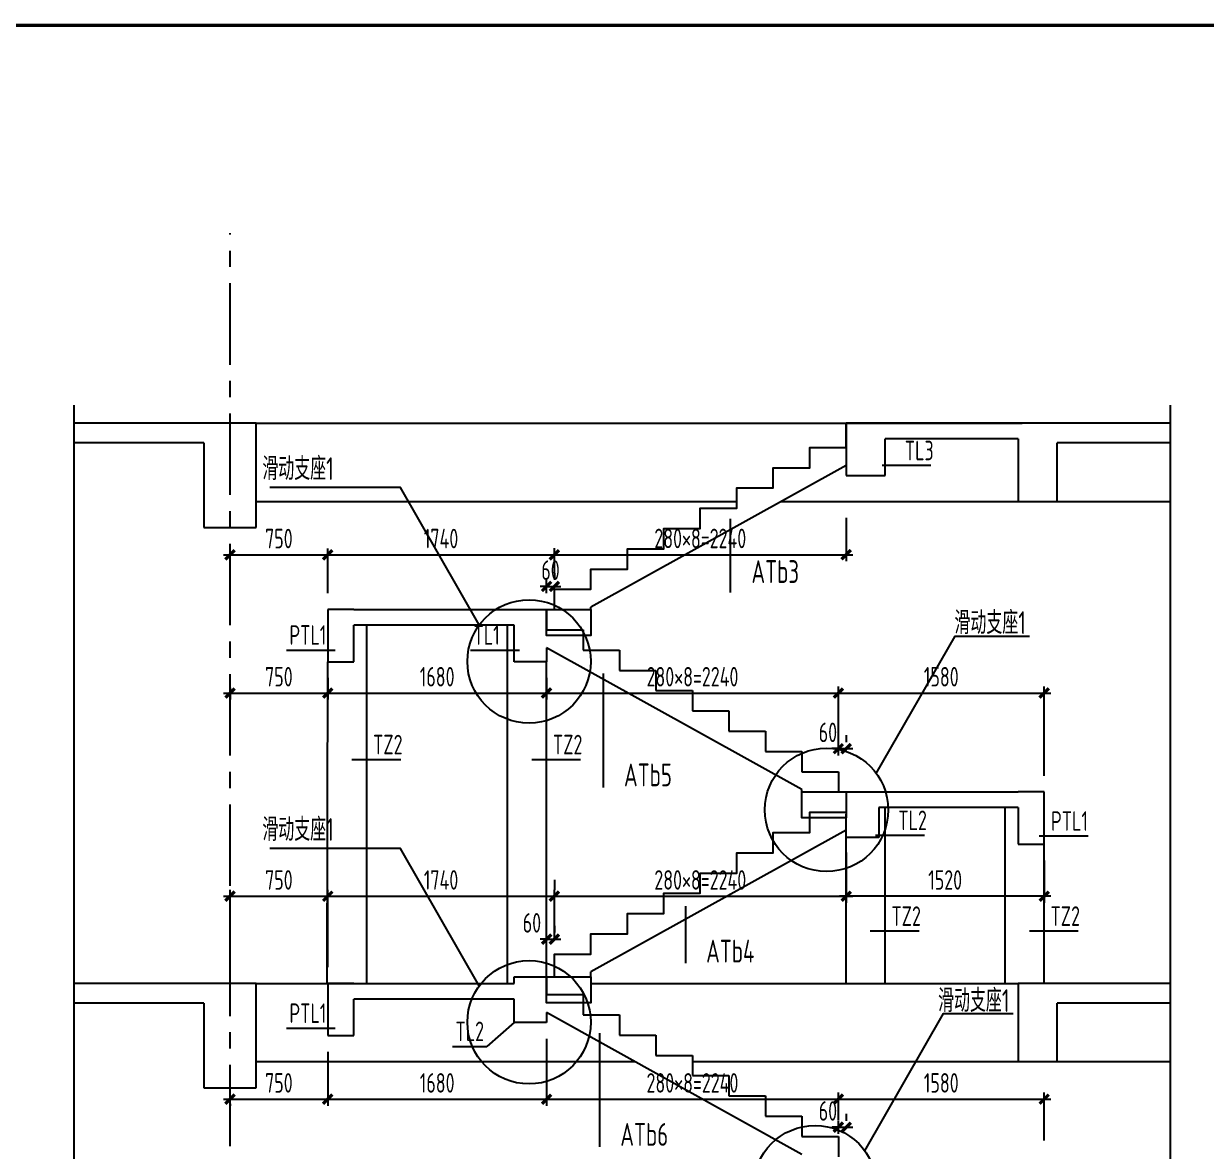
# Model space of a CAD drawing. Extents: x -187783 to -105087, y -63171 to 78346.
# Drawn here: x -125177 to -116097, y -22653 to -13996 of the extents above; entities that cross this region are included whole.
import ezdxf

# ---------------------------------------------------------------- set-up
doc = ezdxf.new("R2010")
doc.units = 0
doc.header["$LTSCALE"] = 500
doc.linetypes.add('CENTER', pattern=[2, 1.25, -0.25, 0.25, -0.25])
doc.linetypes.add('DASH', pattern=[0.35, 0.25, -0.1])
doc.layers.get('0').update_dxf_attribs({"linetype": 'CONTINUOUS'})
doc.layers.get('Defpoints').update_dxf_attribs({"color": 167, "linetype": 'CONTINUOUS'})
for name, color, linetype in [('A_STR-砼墙', 51, 'CONTINUOUS'), ('AXIS', 253, 'CENTER'), ('s-beam', 4, 'DASH'), ('s-colu', 40, 'CONTINUOUS'), ('s-dim', 3, 'CONTINUOUS'), ('S-DIM-Z', 3, 'CONTINUOUS'), ('S-SLAB-HOLE', 5, 'CONTINUOUS'), ('s-thin', 3, 'CONTINUOUS'), ('S_TEXT', 7, 'CONTINUOUS'), ('S_THIN', 7, 'CONTINUOUS'), ('三跑梯段-8-12$0$A_STR-砼墙', 51, 'CONTINUOUS')]:
    doc.layers.add(name, color=color, linetype=linetype)
doc.styles.add('TSSD_Dimension', font='tssdeng.shx', dxfattribs={"width": 0.7, "bigfont": 'TSSDCHN.SHX'})
doc.styles.add('TSSD_Rein', font='Tssdeng.shx', dxfattribs={"width": 0.7, "bigfont": 'hztxt.shx'})
doc.dimstyles.new('TSSD_50_50', dxfattribs={"dimtxt": 150, "dimasz": 50, "dimexe": 50, "dimexo": 125, "dimgap": 50, "dimtad": 1, "dimdec": 0, "dimzin": 0, "dimdsep": 46, "dimtxsty": 'TSSD_Dimension', "dimblk": 'ARCHTICK', "dimblk1": 'ARCHTICK', "dimblk2": 'ARCHTICK', "dimcen": 0, "dimdle": 50, "dimclrt": 7, "dimadec": 0, "dimazin": 0, "dimtfac": 1, "dimtdec": 0, "dimtix": 1, "dimtmove": 2, "dimatfit": 3, "dimfxl": 1, "dimtolj": 1, "dimtzin": 0, "dimarcsym": 0})

# ---------------------------------------------------------------- blocks, each defined once
blk = doc.blocks.new('_ArchTick')
at = {"color": 0, "const_width": 0.5}
blk.add_lwpolyline([(-0.71, -0.71), (0.71, 0.71)], dxfattribs=at)
blk = doc.blocks.new('*D158')
at = {"layer": 'Defpoints', "color": 0, "transparency": 16777216}
for p in [(-121162.6, -21664.1), (-118922.6, -22252.4), (-118922.6, -22538.5)]:
    blk.add_point(p, dxfattribs=at)
at = {"layer": 's-dim', "color": 0, "lineweight": -2, "transparency": 16777216}
for p, q in [((-121162.6, -21789.1), (-121162.6, -22302.4)), ((-118922.6, -22413.5), (-118922.6, -22202.4)), ((-121212.6, -22252.4), (-118872.6, -22252.4))]:
    blk.add_line(p, q, dxfattribs=at)
at = {"layer": 's-dim', "color": 0, "lineweight": -2, "transparency": 16777216, "xscale": 50, "yscale": 50, "zscale": 50, "rotation": 180}
blk.add_blockref('_ArchTick', (-121162.6, -22252.4), dxfattribs=at)
at = {"layer": 's-dim', "color": 0, "lineweight": -2, "transparency": 16777216, "xscale": 50, "yscale": 50, "zscale": 50}
blk.add_blockref('_ArchTick', (-118922.6, -22252.4), dxfattribs=at)
at = {"layer": 's-dim', "color": 7, "transparency": 16777216, "insert": (-120042.6, -22127.4), "char_height": 150, "attachment_point": 5, "style": 'TSSD_Dimension'}
blk.add_mtext('\\A1;280×8=2240', dxfattribs=at)
blk = doc.blocks.new('*D159')
at = {"layer": 'Defpoints', "color": 0, "transparency": 16777216}
for p in [(-118862.6, -20233.5), (-118862.6, -20694.5), (-121102.6, -21138.5)]:
    blk.add_point(p, dxfattribs=at)
at = {"layer": 's-dim', "color": 0, "lineweight": -2, "transparency": 16777216}
for p, q in [((-118862.6, -20358.5), (-118862.6, -20744.5)), ((-121152.6, -20694.5), (-118812.6, -20694.5)), ((-121102.6, -21013.5), (-121102.6, -20644.5))]:
    blk.add_line(p, q, dxfattribs=at)
at = {"layer": 's-dim', "color": 0, "lineweight": -2, "transparency": 16777216, "xscale": 50, "yscale": 50, "zscale": 50, "rotation": 180}
blk.add_blockref('_ArchTick', (-121102.6, -20694.5), dxfattribs=at)
at = {"layer": 's-dim', "color": 0, "lineweight": -2, "transparency": 16777216, "xscale": 50, "yscale": 50, "zscale": 50}
blk.add_blockref('_ArchTick', (-118862.6, -20694.5), dxfattribs=at)
at = {"layer": 's-dim', "color": 7, "transparency": 16777216, "insert": (-119982.6, -20569.5), "char_height": 150, "attachment_point": 5, "style": 'TSSD_Dimension'}
blk.add_mtext('\\A1;280×8=2240', dxfattribs=at)
blk = doc.blocks.new('*D160')
at = {"layer": 'Defpoints', "color": 0, "transparency": 16777216}
for p in [(-121162.6, -18894.1), (-118922.6, -19134.5), (-118922.6, -19738.5)]:
    blk.add_point(p, dxfattribs=at)
at = {"layer": 's-dim', "color": 0, "lineweight": -2, "transparency": 16777216}
for p, q in [((-121162.6, -19019.1), (-121162.6, -19184.5)), ((-121212.6, -19134.5), (-118872.6, -19134.5)), ((-118922.6, -19613.5), (-118922.6, -19084.5))]:
    blk.add_line(p, q, dxfattribs=at)
at = {"layer": 's-dim', "color": 0, "lineweight": -2, "transparency": 16777216, "xscale": 50, "yscale": 50, "zscale": 50, "rotation": 180}
blk.add_blockref('_ArchTick', (-121162.6, -19134.5), dxfattribs=at)
at = {"layer": 's-dim', "color": 0, "lineweight": -2, "transparency": 16777216, "xscale": 50, "yscale": 50, "zscale": 50}
blk.add_blockref('_ArchTick', (-118922.6, -19134.5), dxfattribs=at)
at = {"layer": 's-dim', "color": 7, "transparency": 16777216, "insert": (-120042.6, -19009.5), "char_height": 150, "attachment_point": 5, "style": 'TSSD_Dimension'}
blk.add_mtext('\\A1;280×8=2240', dxfattribs=at)
blk = doc.blocks.new('*D161')
at = {"layer": 'Defpoints', "color": 0, "transparency": 16777216}
for p in [(-118862.6, -17664.1), (-118862.6, -18072.8), (-121102.6, -18338.5)]:
    blk.add_point(p, dxfattribs=at)
at = {"layer": 's-dim', "color": 0, "lineweight": -2, "transparency": 16777216}
for p, q in [((-118862.6, -17789.1), (-118862.6, -18122.8)), ((-121102.6, -18213.5), (-121102.6, -18022.8)), ((-121152.6, -18072.8), (-118812.6, -18072.8))]:
    blk.add_line(p, q, dxfattribs=at)
at = {"layer": 's-dim', "color": 0, "lineweight": -2, "transparency": 16777216, "xscale": 50, "yscale": 50, "zscale": 50, "rotation": 180}
blk.add_blockref('_ArchTick', (-121102.6, -18072.8), dxfattribs=at)
at = {"layer": 's-dim', "color": 0, "lineweight": -2, "transparency": 16777216, "xscale": 50, "yscale": 50, "zscale": 50}
blk.add_blockref('_ArchTick', (-118862.6, -18072.8), dxfattribs=at)
at = {"layer": 's-dim', "color": 7, "transparency": 16777216, "insert": (-119982.6, -17947.8), "char_height": 150, "attachment_point": 5, "style": 'TSSD_Dimension'}
blk.add_mtext('\\A1;280×8=2240', dxfattribs=at)
blk = doc.blocks.new('*D162')
at = {"layer": 'Defpoints', "color": 0, "transparency": 16777216}
for p in [(-122842.6, -18073.9), (-123592.6, -18494.1), (-122842.6, -18494.1)]:
    blk.add_point(p, dxfattribs=at)
at = {"layer": 's-dim', "color": 0, "lineweight": -2, "transparency": 16777216}
for p, q in [((-123592.6, -18369.1), (-123592.6, -18023.9)), ((-122842.6, -18369.1), (-122842.6, -18023.9)), ((-123642.6, -18073.9), (-122792.6, -18073.9))]:
    blk.add_line(p, q, dxfattribs=at)
at = {"layer": 's-dim', "color": 0, "lineweight": -2, "transparency": 16777216, "xscale": 50, "yscale": 50, "zscale": 50, "rotation": 180}
blk.add_blockref('_ArchTick', (-123592.6, -18073.9), dxfattribs=at)
at = {"layer": 's-dim', "color": 0, "lineweight": -2, "transparency": 16777216, "xscale": 50, "yscale": 50, "zscale": 50}
blk.add_blockref('_ArchTick', (-122842.6, -18073.9), dxfattribs=at)
at = {"layer": 's-dim', "color": 7, "transparency": 16777216, "insert": (-123217.6, -17948.9), "char_height": 150, "attachment_point": 5, "style": 'TSSD_Dimension'}
blk.add_mtext('\\A1;750', dxfattribs=at)
blk = doc.blocks.new('*D163')
at = {"layer": 'Defpoints', "color": 0, "transparency": 16777216}
for p in [(-121102.6, -18073.9), (-122842.6, -18338.5), (-121102.6, -18338.5)]:
    blk.add_point(p, dxfattribs=at)
at = {"layer": 's-dim', "color": 0, "lineweight": -2, "transparency": 16777216}
for p, q in [((-122842.6, -18213.5), (-122842.6, -18023.9)), ((-121102.6, -18213.5), (-121102.6, -18023.9)), ((-122892.6, -18073.9), (-121052.6, -18073.9))]:
    blk.add_line(p, q, dxfattribs=at)
at = {"layer": 's-dim', "color": 0, "lineweight": -2, "transparency": 16777216, "xscale": 50, "yscale": 50, "zscale": 50, "rotation": 180}
blk.add_blockref('_ArchTick', (-122842.6, -18073.9), dxfattribs=at)
at = {"layer": 's-dim', "color": 0, "lineweight": -2, "transparency": 16777216, "xscale": 50, "yscale": 50, "zscale": 50}
blk.add_blockref('_ArchTick', (-121102.6, -18073.9), dxfattribs=at)
at = {"layer": 's-dim', "color": 7, "transparency": 16777216, "insert": (-121972.6, -17948.9), "char_height": 150, "attachment_point": 5, "style": 'TSSD_Dimension'}
blk.add_mtext('\\A1;1740', dxfattribs=at)
blk = doc.blocks.new('*D164')
at = {"layer": 'Defpoints', "color": 0, "transparency": 16777216}
for p in [(-123592.6, -18971), (-122842.6, -18894.1), (-122842.6, -19134.5)]:
    blk.add_point(p, dxfattribs=at)
at = {"layer": 's-dim', "color": 0, "lineweight": -2, "transparency": 16777216}
for p, q in [((-122842.6, -19019.1), (-122842.6, -19184.5)), ((-123642.6, -19134.5), (-122792.6, -19134.5)), ((-123592.6, -19096), (-123592.6, -19184.5))]:
    blk.add_line(p, q, dxfattribs=at)
at = {"layer": 's-dim', "color": 0, "lineweight": -2, "transparency": 16777216, "xscale": 50, "yscale": 50, "zscale": 50, "rotation": 180}
blk.add_blockref('_ArchTick', (-123592.6, -19134.5), dxfattribs=at)
at = {"layer": 's-dim', "color": 0, "lineweight": -2, "transparency": 16777216, "xscale": 50, "yscale": 50, "zscale": 50}
blk.add_blockref('_ArchTick', (-122842.6, -19134.5), dxfattribs=at)
at = {"layer": 's-dim', "color": 7, "transparency": 16777216, "insert": (-123217.6, -19009.5), "char_height": 150, "attachment_point": 5, "style": 'TSSD_Dimension'}
blk.add_mtext('\\A1;750', dxfattribs=at)
blk = doc.blocks.new('*D165')
at = {"layer": 'Defpoints', "color": 0, "transparency": 16777216}
for p in [(-122842.6, -18894.1), (-121162.6, -18894.1), (-121162.6, -19134.5)]:
    blk.add_point(p, dxfattribs=at)
at = {"layer": 's-dim', "color": 0, "lineweight": -2, "transparency": 16777216}
for p, q in [((-122842.6, -19019.1), (-122842.6, -19184.5)), ((-121162.6, -19019.1), (-121162.6, -19184.5)), ((-122892.6, -19134.5), (-121112.6, -19134.5))]:
    blk.add_line(p, q, dxfattribs=at)
at = {"layer": 's-dim', "color": 0, "lineweight": -2, "transparency": 16777216, "xscale": 50, "yscale": 50, "zscale": 50, "rotation": 180}
blk.add_blockref('_ArchTick', (-122842.6, -19134.5), dxfattribs=at)
at = {"layer": 's-dim', "color": 0, "lineweight": -2, "transparency": 16777216, "xscale": 50, "yscale": 50, "zscale": 50}
blk.add_blockref('_ArchTick', (-121162.6, -19134.5), dxfattribs=at)
at = {"layer": 's-dim', "color": 7, "transparency": 16777216, "insert": (-122002.6, -19009.5), "char_height": 150, "attachment_point": 5, "style": 'TSSD_Dimension'}
blk.add_mtext('\\A1;1680', dxfattribs=at)
blk = doc.blocks.new('*D166')
at = {"layer": 'Defpoints', "color": 0, "transparency": 16777216}
for p in [(-117342.6, -19134.5), (-118922.6, -19738.5), (-117342.6, -19894.1)]:
    blk.add_point(p, dxfattribs=at)
at = {"layer": 's-dim', "color": 0, "lineweight": -2, "transparency": 16777216}
for p, q in [((-118972.6, -19134.5), (-117292.6, -19134.5)), ((-118922.6, -19613.5), (-118922.6, -19084.5)), ((-117342.6, -19769.1), (-117342.6, -19084.5))]:
    blk.add_line(p, q, dxfattribs=at)
at = {"layer": 's-dim', "color": 0, "lineweight": -2, "transparency": 16777216, "xscale": 50, "yscale": 50, "zscale": 50, "rotation": 180}
blk.add_blockref('_ArchTick', (-118922.6, -19134.5), dxfattribs=at)
at = {"layer": 's-dim', "color": 0, "lineweight": -2, "transparency": 16777216, "xscale": 50, "yscale": 50, "zscale": 50}
blk.add_blockref('_ArchTick', (-117342.6, -19134.5), dxfattribs=at)
at = {"layer": 's-dim', "color": 7, "transparency": 16777216, "insert": (-118132.6, -19009.5), "char_height": 150, "attachment_point": 5, "style": 'TSSD_Dimension'}
blk.add_mtext('\\A1;1580', dxfattribs=at)
blk = doc.blocks.new('*D167')
at = {"layer": 'Defpoints', "color": 0, "transparency": 16777216}
for p in [(-122842.6, -20694.5), (-123592.6, -21364.1), (-122842.6, -21364.1)]:
    blk.add_point(p, dxfattribs=at)
at = {"layer": 's-dim', "color": 0, "lineweight": -2, "transparency": 16777216}
for p, q in [((-123642.6, -20694.5), (-122792.6, -20694.5)), ((-123592.6, -21239.1), (-123592.6, -20644.5)), ((-122842.6, -21239.1), (-122842.6, -20644.5))]:
    blk.add_line(p, q, dxfattribs=at)
at = {"layer": 's-dim', "color": 0, "lineweight": -2, "transparency": 16777216, "xscale": 50, "yscale": 50, "zscale": 50, "rotation": 180}
blk.add_blockref('_ArchTick', (-123592.6, -20694.5), dxfattribs=at)
at = {"layer": 's-dim', "color": 0, "lineweight": -2, "transparency": 16777216, "xscale": 50, "yscale": 50, "zscale": 50}
blk.add_blockref('_ArchTick', (-122842.6, -20694.5), dxfattribs=at)
at = {"layer": 's-dim', "color": 7, "transparency": 16777216, "insert": (-123217.6, -20569.5), "char_height": 150, "attachment_point": 5, "style": 'TSSD_Dimension'}
blk.add_mtext('\\A1;750', dxfattribs=at)
blk = doc.blocks.new('*D168')
at = {"layer": 'Defpoints', "color": 0, "transparency": 16777216}
for p in [(-121102.6, -20694.5), (-121102.6, -20694.5), (-122842.6, -21364.1)]:
    blk.add_point(p, dxfattribs=at)
at = {"layer": 's-dim', "color": 0, "lineweight": -2, "transparency": 16777216}
for p, q in [((-121102.6, -20569.5), (-121102.6, -20644.5)), ((-122892.6, -20694.5), (-121052.6, -20694.5)), ((-122842.6, -21239.1), (-122842.6, -20644.5))]:
    blk.add_line(p, q, dxfattribs=at)
at = {"layer": 's-dim', "color": 0, "lineweight": -2, "transparency": 16777216, "xscale": 50, "yscale": 50, "zscale": 50, "rotation": 180}
blk.add_blockref('_ArchTick', (-122842.6, -20694.5), dxfattribs=at)
at = {"layer": 's-dim', "color": 0, "lineweight": -2, "transparency": 16777216, "xscale": 50, "yscale": 50, "zscale": 50}
blk.add_blockref('_ArchTick', (-121102.6, -20694.5), dxfattribs=at)
at = {"layer": 's-dim', "color": 7, "transparency": 16777216, "insert": (-121972.6, -20569.5), "char_height": 150, "attachment_point": 5, "style": 'TSSD_Dimension'}
blk.add_mtext('\\A1;1740', dxfattribs=at)
blk = doc.blocks.new('*D169')
at = {"layer": 'Defpoints', "color": 0, "transparency": 16777216}
for p in [(-118862.6, -20294.1), (-117342.6, -20294.1), (-118862.6, -20694.5)]:
    blk.add_point(p, dxfattribs=at)
at = {"layer": 's-dim', "color": 0, "lineweight": -2, "transparency": 16777216}
for p, q in [((-118862.6, -20419.1), (-118862.6, -20744.5)), ((-117342.6, -20419.1), (-117342.6, -20744.5)), ((-117292.6, -20694.5), (-118912.6, -20694.5))]:
    blk.add_line(p, q, dxfattribs=at)
at = {"layer": 's-dim', "color": 0, "lineweight": -2, "transparency": 16777216, "xscale": 50, "yscale": 50, "zscale": 50, "rotation": 180}
blk.add_blockref('_ArchTick', (-118862.6, -20694.5), dxfattribs=at)
at = {"layer": 's-dim', "color": 0, "lineweight": -2, "transparency": 16777216, "xscale": 50, "yscale": 50, "zscale": 50}
blk.add_blockref('_ArchTick', (-117342.6, -20694.5), dxfattribs=at)
at = {"layer": 's-dim', "color": 7, "transparency": 16777216, "insert": (-118102.6, -20569.5), "char_height": 150, "attachment_point": 5, "style": 'TSSD_Dimension'}
blk.add_mtext('\\A1;1520', dxfattribs=at)
blk = doc.blocks.new('*D170')
at = {"layer": 'Defpoints', "color": 0, "transparency": 16777216}
for p in [(-122842.6, -21764.1), (-123592.6, -22164.1), (-122842.6, -22252.4)]:
    blk.add_point(p, dxfattribs=at)
at = {"layer": 's-dim', "color": 0, "lineweight": -2, "transparency": 16777216}
for p, q in [((-122842.6, -21889.1), (-122842.6, -22302.4)), ((-123642.6, -22252.4), (-122792.6, -22252.4)), ((-123592.6, -22289.1), (-123592.6, -22302.4))]:
    blk.add_line(p, q, dxfattribs=at)
at = {"layer": 's-dim', "color": 0, "lineweight": -2, "transparency": 16777216, "xscale": 50, "yscale": 50, "zscale": 50, "rotation": 180}
blk.add_blockref('_ArchTick', (-123592.6, -22252.4), dxfattribs=at)
at = {"layer": 's-dim', "color": 0, "lineweight": -2, "transparency": 16777216, "xscale": 50, "yscale": 50, "zscale": 50}
blk.add_blockref('_ArchTick', (-122842.6, -22252.4), dxfattribs=at)
at = {"layer": 's-dim', "color": 7, "transparency": 16777216, "insert": (-123217.6, -22127.4), "char_height": 150, "attachment_point": 5, "style": 'TSSD_Dimension'}
blk.add_mtext('\\A1;750', dxfattribs=at)
blk = doc.blocks.new('*D171')
at = {"layer": 'Defpoints', "color": 0, "transparency": 16777216}
for p in [(-121162.6, -21664.1), (-122842.6, -21764.1), (-121162.6, -22252.4)]:
    blk.add_point(p, dxfattribs=at)
at = {"layer": 's-dim', "color": 0, "lineweight": -2, "transparency": 16777216}
for p, q in [((-121162.6, -21789.1), (-121162.6, -22302.4)), ((-122842.6, -21889.1), (-122842.6, -22302.4)), ((-122892.6, -22252.4), (-121112.6, -22252.4))]:
    blk.add_line(p, q, dxfattribs=at)
at = {"layer": 's-dim', "color": 0, "lineweight": -2, "transparency": 16777216, "xscale": 50, "yscale": 50, "zscale": 50, "rotation": 180}
blk.add_blockref('_ArchTick', (-122842.6, -22252.4), dxfattribs=at)
at = {"layer": 's-dim', "color": 0, "lineweight": -2, "transparency": 16777216, "xscale": 50, "yscale": 50, "zscale": 50}
blk.add_blockref('_ArchTick', (-121162.6, -22252.4), dxfattribs=at)
at = {"layer": 's-dim', "color": 7, "transparency": 16777216, "insert": (-122002.6, -22127.4), "char_height": 150, "attachment_point": 5, "style": 'TSSD_Dimension'}
blk.add_mtext('\\A1;1680', dxfattribs=at)
blk = doc.blocks.new('*D172')
at = {"layer": 'Defpoints', "color": 0, "transparency": 16777216}
for p in [(-117342.6, -22252.4), (-118922.6, -22538.5), (-117342.6, -22694.1)]:
    blk.add_point(p, dxfattribs=at)
at = {"layer": 's-dim', "color": 0, "lineweight": -2, "transparency": 16777216}
for p, q in [((-118922.6, -22413.5), (-118922.6, -22202.4)), ((-117342.6, -22569.1), (-117342.6, -22202.4)), ((-118972.6, -22252.4), (-117292.6, -22252.4))]:
    blk.add_line(p, q, dxfattribs=at)
at = {"layer": 's-dim', "color": 0, "lineweight": -2, "transparency": 16777216, "xscale": 50, "yscale": 50, "zscale": 50, "rotation": 180}
blk.add_blockref('_ArchTick', (-118922.6, -22252.4), dxfattribs=at)
at = {"layer": 's-dim', "color": 0, "lineweight": -2, "transparency": 16777216, "xscale": 50, "yscale": 50, "zscale": 50}
blk.add_blockref('_ArchTick', (-117342.6, -22252.4), dxfattribs=at)
at = {"layer": 's-dim', "color": 7, "transparency": 16777216, "insert": (-118132.6, -22127.4), "char_height": 150, "attachment_point": 5, "style": 'TSSD_Dimension'}
blk.add_mtext('\\A1;1580', dxfattribs=at)
blk = doc.blocks.new('*D314')
at = {"layer": 'Defpoints', "color": 0, "transparency": 16777216}
for p in [(-121102.6, -18316.4), (-121102.6, -18338.5), (-121162.6, -18493.4)]:
    blk.add_point(p, dxfattribs=at)
at = {"layer": 's-dim', "color": 0, "lineweight": -2, "transparency": 16777216}
for p, q in [((-121102.6, -18213.5), (-121102.6, -18266.4)), ((-121162.6, -18316.4), (-121212.6, -18316.4)), ((-121162.6, -18368.4), (-121162.6, -18266.4)), ((-121162.6, -18316.4), (-121102.6, -18316.4)), ((-121102.6, -18316.4), (-121052.6, -18316.4))]:
    blk.add_line(p, q, dxfattribs=at)
at = {"layer": 's-dim', "color": 0, "lineweight": -2, "transparency": 16777216, "xscale": 50, "yscale": 50, "zscale": 50}
blk.add_blockref('_ArchTick', (-121162.6, -18316.4), dxfattribs=at)
at = {"layer": 's-dim', "color": 0, "lineweight": -2, "transparency": 16777216, "xscale": 50, "yscale": 50, "zscale": 50, "rotation": 180}
blk.add_blockref('_ArchTick', (-121102.6, -18316.4), dxfattribs=at)
at = {"layer": 's-dim', "color": 7, "transparency": 16777216, "insert": (-121132.6, -18191.4), "char_height": 150, "attachment_point": 5, "style": 'TSSD_Dimension'}
blk.add_mtext('\\A1;60', dxfattribs=at)
blk = doc.blocks.new('*D315')
at = {"layer": 'Defpoints', "color": 0, "transparency": 16777216}
for p in [(-121102.6, -21023.9), (-121102.6, -21045.9), (-121162.6, -21200.9)]:
    blk.add_point(p, dxfattribs=at)
at = {"layer": 's-dim', "color": 0, "lineweight": -2, "transparency": 16777216}
for p, q in [((-121102.6, -20920.9), (-121102.6, -20973.9)), ((-121162.6, -21023.9), (-121212.6, -21023.9)), ((-121162.6, -21075.9), (-121162.6, -20973.9)), ((-121162.6, -21023.9), (-121102.6, -21023.9)), ((-121102.6, -21023.9), (-121052.6, -21023.9))]:
    blk.add_line(p, q, dxfattribs=at)
at = {"layer": 's-dim', "color": 0, "lineweight": -2, "transparency": 16777216, "xscale": 50, "yscale": 50, "zscale": 50}
blk.add_blockref('_ArchTick', (-121162.6, -21023.9), dxfattribs=at)
at = {"layer": 's-dim', "color": 0, "lineweight": -2, "transparency": 16777216, "xscale": 50, "yscale": 50, "zscale": 50, "rotation": 180}
blk.add_blockref('_ArchTick', (-121102.6, -21023.9), dxfattribs=at)
at = {"layer": 's-dim', "color": 7, "transparency": 16777216, "insert": (-121275, -20898.9), "char_height": 150, "attachment_point": 5, "style": 'TSSD_Dimension'}
blk.add_mtext('\\A1;60', dxfattribs=at)
blk = doc.blocks.new('*D327')
at = {"layer": 'Defpoints', "color": 0, "transparency": 16777216}
for p in [(-118862.6, -22467.6), (-118862.6, -22489.7), (-118922.6, -22644.6)]:
    blk.add_point(p, dxfattribs=at)
at = {"layer": 's-dim', "color": 0, "lineweight": -2, "transparency": 16777216}
for p, q in [((-118922.6, -22519.6), (-118922.6, -22417.6)), ((-118862.6, -22364.7), (-118862.6, -22417.6)), ((-118922.6, -22467.6), (-118972.6, -22467.6)), ((-118922.6, -22467.6), (-118862.6, -22467.6)), ((-118862.6, -22467.6), (-118812.6, -22467.6))]:
    blk.add_line(p, q, dxfattribs=at)
at = {"layer": 's-dim', "color": 0, "lineweight": -2, "transparency": 16777216, "xscale": 50, "yscale": 50, "zscale": 50}
blk.add_blockref('_ArchTick', (-118922.6, -22467.6), dxfattribs=at)
at = {"layer": 's-dim', "color": 0, "lineweight": -2, "transparency": 16777216, "xscale": 50, "yscale": 50, "zscale": 50, "rotation": 180}
blk.add_blockref('_ArchTick', (-118862.6, -22467.6), dxfattribs=at)
at = {"layer": 's-dim', "color": 7, "transparency": 16777216, "insert": (-119002.7, -22342.6), "char_height": 150, "attachment_point": 5, "style": 'TSSD_Dimension'}
blk.add_mtext('\\A1;60', dxfattribs=at)
blk = doc.blocks.new('*D328')
at = {"layer": 'Defpoints', "color": 0, "transparency": 16777216}
for p in [(-118862.6, -19561.5), (-118862.6, -19583.6), (-118922.6, -19738.5)]:
    blk.add_point(p, dxfattribs=at)
at = {"layer": 's-dim', "color": 0, "lineweight": -2, "transparency": 16777216}
for p, q in [((-118922.6, -19613.5), (-118922.6, -19511.5)), ((-118862.6, -19458.6), (-118862.6, -19511.5)), ((-118922.6, -19561.5), (-118972.6, -19561.5)), ((-118922.6, -19561.5), (-118862.6, -19561.5)), ((-118862.6, -19561.5), (-118812.6, -19561.5))]:
    blk.add_line(p, q, dxfattribs=at)
at = {"layer": 's-dim', "color": 0, "lineweight": -2, "transparency": 16777216, "xscale": 50, "yscale": 50, "zscale": 50}
blk.add_blockref('_ArchTick', (-118922.6, -19561.5), dxfattribs=at)
at = {"layer": 's-dim', "color": 0, "lineweight": -2, "transparency": 16777216, "xscale": 50, "yscale": 50, "zscale": 50, "rotation": 180}
blk.add_blockref('_ArchTick', (-118862.6, -19561.5), dxfattribs=at)
at = {"layer": 's-dim', "color": 7, "transparency": 16777216, "insert": (-119002.7, -19436.5), "char_height": 150, "attachment_point": 5, "style": 'TSSD_Dimension'}
blk.add_mtext('\\A1;60', dxfattribs=at)

msp = doc.modelspace()

# ---------------------------------------------------------------- linework, layer by layer
at = {"const_width": 25}
msp.add_lwpolyline([(-112108.6, -14008.8), (-159658.6, -14008.8), (-159658.6, -42708.8), (-112108.6, -42708.8)], close=True, dxfattribs=at)
at = {"color": 4, "ltscale": 0.001}
for points in [[(-121678.9, -18612, 0), (-122284.3, -17557.8, 0), (-123286.9, -17557.8, 0)], [(-118631.6, -19751.7, 0), (-118026.2, -18697.5, 0), (-117455.5, -18697.5, 0)], [(-121678.9, -21382, 0), (-122284.3, -20327.8, 0), (-123286.9, -20327.8, 0)], [(-118719.6, -22647.9, 0), (-118114.2, -21593.8, 0), (-117581.5, -21593.8, 0)]]:
    msp.add_polyline3d(points, dxfattribs=at)
for centre in [(-121297.1, -18892.1), (-119013.4, -20031.7), (-121297.1, -21662.1), (-119101.4, -22928)]:
    msp.add_circle(centre, 473.5, dxfattribs=at)
at = {"layer": 'A_STR-砼墙'}
for p, q in [((-123792.6, -17064.1), (-124792.6, -17064.1)), ((-123392.6, -17064.1), (-123792.6, -17064.1)), ((-117242.6, -17064.1), (-117542.6, -17064.1)), ((-116375.7, -17064.1), (-117242.6, -17064.1)), ((-116842.6, -17064.1), (-117042.6, -17064.1)), ((-123792.6, -17214.1), (-124792.6, -17214.1)), ((-116375.7, -17214.1), (-117242.6, -17214.1)), ((-123792.6, -21364.1), (-124792.6, -21364.1)), ((-123392.6, -21364.1), (-123792.6, -21364.1)), ((-117242.6, -21364.1), (-117542.6, -21364.1)), ((-116375.7, -21364.1), (-117242.6, -21364.1)), ((-123792.6, -21514.1), (-124792.6, -21514.1)), ((-116375.7, -21514.1), (-117242.6, -21514.1))]:
    msp.add_line(p, q, dxfattribs=at)
at = {"layer": 'AXIS', "color": 1}
msp.add_line((-123592.6, -41614.1), (-123592.6, -15604.3), dxfattribs=at)
at = {"layer": 's-beam', "linetype": 'ByBlock'}
for p, q in [((-123392.6, -17864.1), (-123392.6, -17064.1)), ((-123392.6, -17064.1), (-118862.6, -17064.1)), ((-118862.6, -17064.1), (-118862.6, -17464.1)), ((-123792.6, -17214.1), (-123792.6, -17864.1)), ((-118562.6, -17464.1), (-118562.6, -17184.1)), ((-117542.6, -17184.1), (-117542.6, -17664.1)), ((-117242.6, -17664.1), (-117242.6, -17214.1)), ((-118862.6, -17464.1), (-118562.6, -17464.1)), ((-123392.6, -17664.1), (-119702.6, -17664.1)), ((-119361.5, -17664.1), (-116375.7, -17664.1)), ((-123792.6, -17864.1), (-123392.6, -17864.1)), ((-122842.6, -18494.1), (-122842.6, -18894.1)), ((-122642.6, -18894.1), (-122642.6, -18614.1)), ((-121412.6, -18894.1), (-121412.6, -18614.1)), ((-121162.6, -18786.9), (-121162.6, -18894.1)), ((-122842.6, -18894.1), (-122642.6, -18894.1)), ((-121162.6, -18894.1), (-121412.6, -18894.1)), ((-117342.6, -20294.1), (-117342.6, -19894.1)), ((-118862.6, -20244.1), (-118862.6, -20064.7)), ((-118612.6, -20014.1), (-118612.6, -20244.1)), ((-117542.6, -20014.1), (-117542.6, -20294.1)), ((-118612.6, -20244.1), (-118862.6, -20244.1)), ((-117542.6, -20294.1), (-117342.6, -20294.1)), ((-123392.6, -22164.1), (-123392.6, -21364.1)), ((-123392.6, -21364.1), (-121412.6, -21364.1)), ((-122842.6, -21364.1), (-122842.6, -21764.1)), ((-120822.6, -21364.1), (-117542.6, -21364.1)), ((-117542.6, -21364.1), (-117542.6, -21964.1)), ((-123792.6, -21514.1), (-123792.6, -22164.1)), ((-122642.6, -21764.1), (-122642.6, -21484.1)), ((-121412.6, -21664.1), (-121412.6, -21484.1)), ((-117242.6, -21964.1), (-117242.6, -21514.1)), ((-121162.6, -21586.9), (-121162.6, -21664.1)), ((-121162.6, -21664.1), (-121412.6, -21664.1)), ((-122842.6, -21764.1), (-122642.6, -21764.1)), ((-123392.6, -21964.1), (-120483.7, -21964.1)), ((-120042.6, -21964.1), (-116375.7, -21964.1)), ((-123792.6, -22164.1), (-123392.6, -22164.1))]:
    msp.add_line(p, q, dxfattribs=at)
at = {"layer": 's-colu'}
for p, q in [((-122543.5, -21364.1), (-122543.5, -18614.1)), ((-121462.6, -21364.1), (-121462.6, -18614.1)), ((-122846.7, -21364.1), (-122842.6, -18894.1)), ((-121162.6, -21314.1), (-121162.6, -18894.1)), ((-118564, -21364.1), (-118564, -20014.1)), ((-117641.2, -21364.1), (-117641.2, -20014.1)), ((-118862.6, -21364.1), (-118862.6, -20244.1)), ((-117342.6, -21364.1), (-117342.6, -20294.1))]:
    msp.add_line(p, q, dxfattribs=at)
at = {"layer": 'S-DIM-Z'}
for p, q in [((-119753, -17798.1), (-119753, -18363.7)), ((-120728.5, -18985.5), (-120728.5, -19859.1)), ((-120095.3, -20771.4), (-120095.3, -21208.2)), ((-120757.1, -21745.2), (-120757.1, -22618.8))]:
    msp.add_line(p, q, dxfattribs=at)
at = {"layer": 'S-SLAB-HOLE', "ltscale": 0.1}
for points in [[(-121162.6, -18493.4), (-120822.6, -18493.4), (-120822.6, -18692.9), (-121162.6, -18692.9)], [(-119202.6, -19894.1), (-118862.6, -19894.1), (-118862.6, -20093.6), (-119202.6, -20093.6)], [(-121162.6, -21314.1), (-120822.6, -21314.1), (-120822.6, -21513.6), (-121162.6, -21513.6)]]:
    msp.add_lwpolyline(points, close=True, dxfattribs=at)
at = {"layer": 's-thin'}
for points in [[(-124792.6, -16924.1), (-124792.6, -29080), (-124682.6, -29115), (-124902.6, -29175), (-124792.6, -29210), (-124792.6, -41366)], [(-116375.7, -16924.1), (-116375.7, -29188.4), (-116265.7, -29223.4), (-116485.7, -29283.4), (-116375.7, -29318.4), (-116375.7, -41582.8)]]:
    msp.add_lwpolyline(points, dxfattribs=at)
at = {"layer": 'S_THIN'}
for p, q in [((-118211.4, -17389.1), (-118586.8, -17389.1)), ((-123160, -18805.1), (-122784.6, -18805.1)), ((-121746.5, -18805.1), (-121371.1, -18805.1)), ((-122281.8, -19646.3), (-122657.1, -19646.3)), ((-120900.9, -19646.3), (-121276.2, -19646.3)), ((-118261.4, -20228), (-118636.8, -20228)), ((-117004.3, -20233.4), (-117379.7, -20233.4)), ((-118302.2, -20963.2), (-118677.6, -20963.2)), ((-117080.9, -20963.2), (-117456.2, -20963.2)), ((-121412.6, -21664.1), (-121620, -21847.8)), ((-123160, -21708.4), (-122784.6, -21708.4)), ((-121885.2, -21847.8), (-121620, -21847.8))]:
    msp.add_line(p, q, dxfattribs=at)
at = {"layer": '三跑梯段-8-12$0$A_STR-砼墙'}
for p, q in [((-118562.6, -17064.1), (-118862.6, -17064.1)), ((-117542.6, -17064.1), (-118562.6, -17064.1)), ((-117542.6, -17184.1), (-118562.6, -17184.1)), ((-118862.6, -17386.9), (-120822.6, -18475.8)), ((-122642.6, -18494.1), (-122842.6, -18494.1)), ((-122642.6, -18494.1), (-121412.6, -18494.1)), ((-121412.6, -18494.1), (-121412.6, -18494.1)), ((-121412.6, -18494.1), (-121162.6, -18494.1)), ((-121162.6, -18494.1), (-121162.6, -18649.6)), ((-120822.6, -18493.4), (-120822.6, -18475.8)), ((-121412.6, -18614.1), (-122642.6, -18614.1)), ((-121162.6, -18649.6), (-120882.6, -18649.6)), ((-120882.6, -18649.6), (-120882.6, -18805.2)), ((-119202.6, -19875.8), (-121162.6, -18786.9)), ((-120882.6, -18805.2), (-120602.6, -18805.2)), ((-120602.6, -18805.2), (-120602.6, -18960.7)), ((-120602.6, -18960.7), (-120322.6, -18960.7)), ((-120322.6, -18960.7), (-120322.6, -19116.3)), ((-120322.6, -19116.3), (-120042.6, -19116.3)), ((-120042.6, -19116.3), (-120042.6, -19271.8)), ((-120042.6, -19271.8), (-119762.6, -19271.8)), ((-119762.6, -19271.8), (-119762.6, -19427.4)), ((-119762.6, -19427.4), (-119482.6, -19427.4)), ((-119482.6, -19427.4), (-119482.6, -19582.9)), ((-119482.6, -19582.9), (-119202.6, -19582.9)), ((-119202.6, -19582.9), (-119202.6, -19738.5)), ((-119202.6, -19738.5), (-118922.6, -19738.5)), ((-118922.6, -19738.5), (-118922.6, -19894.1)), ((-119202.6, -19894.1), (-119202.6, -19875.8)), ((-118922.6, -19894.1), (-118612.6, -19894.1)), ((-118862.6, -19894.1), (-117542.6, -19894.1)), ((-117342.6, -19894.1), (-117542.6, -19894.1)), ((-117542.6, -20014.1), (-118612.6, -20014.1)), ((-118862.6, -20186.8), (-120822.6, -21275.7)), ((-121412.6, -21364.1), (-121412.6, -21314.1)), ((-121412.6, -21314.1), (-121102.6, -21314.1)), ((-121162.6, -21314.1), (-121162.6, -21449.6)), ((-120822.6, -21314.1), (-120822.6, -21275.7)), ((-122642.6, -21364.1), (-122842.6, -21364.1)), ((-122642.6, -21364.1), (-121412.6, -21364.1)), ((-121412.6, -21484.1), (-122642.6, -21484.1)), ((-121162.6, -21449.6), (-120882.6, -21449.6)), ((-120882.6, -21449.6), (-120882.6, -21605.2)), ((-119202.6, -22675.8), (-121162.6, -21586.9)), ((-120882.6, -21605.2), (-120602.6, -21605.2)), ((-120602.6, -21605.2), (-120602.6, -21760.7)), ((-120602.6, -21760.7), (-120322.6, -21760.7)), ((-120322.6, -21760.7), (-120322.6, -21916.3)), ((-120322.6, -21916.3), (-120042.6, -21916.3)), ((-120042.6, -21916.3), (-120042.6, -22071.8)), ((-120042.6, -22071.8), (-119762.6, -22071.8)), ((-119762.6, -22071.8), (-119762.6, -22227.4)), ((-119762.6, -22227.4), (-119482.6, -22227.4)), ((-119482.6, -22227.4), (-119482.6, -22382.9)), ((-119482.6, -22382.9), (-119202.6, -22382.9)), ((-119202.6, -22382.9), (-119202.6, -22538.5)), ((-119202.6, -22538.5), (-118922.6, -22538.5)), ((-118922.6, -22538.5), (-118922.6, -22694.1))]:
    msp.add_line(p, q, dxfattribs=at)
for points in [[(-121102.6, -18494.1), (-121102.6, -18338.5), (-120822.6, -18338.5), (-120822.6, -18182.9), (-120542.6, -18182.9), (-120542.6, -18027.4), (-120262.6, -18027.4), (-120262.6, -17871.8), (-119982.6, -17871.8), (-119982.6, -17716.3), (-119702.6, -17716.3), (-119702.6, -17560.7), (-119422.6, -17560.7), (-119422.6, -17405.2), (-119142.6, -17405.2), (-119142.6, -17249.6), (-118862.6, -17249.6), (-118862.6, -17064.1), (-117512.6, -17064.1)], [(-121102.6, -21314.1), (-121102.6, -21138.5), (-120822.6, -21138.5), (-120822.6, -20982.9), (-120542.6, -20982.9), (-120542.6, -20827.3), (-120262.6, -20827.3), (-120262.6, -20671.8), (-119982.6, -20671.8), (-119982.6, -20516.2), (-119702.6, -20516.2), (-119702.6, -20360.7), (-119422.6, -20360.7), (-119422.6, -20205.1), (-119142.6, -20205.1), (-119142.6, -20049.6), (-118862.6, -20049.6)]]:
    msp.add_lwpolyline(points, dxfattribs=at)

# ---------------------------------------------------------------- texts
at = {"layer": 's-dim', "color": 0, "style": 'TSSD_Rein', "width": 0.7}
for p in [(-123344.7, -17499.7), (-118031.3, -18682.2), (-123344.7, -20269.7), (-118157.3, -21582.9)]:
    msp.add_text('滑动支座1', height=175, dxfattribs=at).set_placement(p)
at = {"layer": 's-dim', "color": 0, "char_height": 175, "attachment_point": 3, "style": 'TSSD_Rein'}
for s, insert in [('ATb3', (-119224.5, -18115.1)), ('ATb5', (-120200.1, -19675.8)), ('ATb4', (-119566.8, -21028.5)), ('ATb6', (-120228.7, -22435.5))]:
    msp.add_mtext_dynamic_manual_height_columns(s, width=439.113, gutter_width=875, heights=[0], dxfattribs=dict(at, insert=insert))
at = {"layer": 'S_TEXT', "ltscale": 99, "style": 'TSSD_Dimension', "width": 0.7}
for s, p in [('TL3', (-118412.3, -17348)), ('PTL1', (-123136.8, -18764)), ('TL1', (-121723.4, -18764)), ('TZ2', (-122494.7, -19605.2)), ('TZ2', (-121113.8, -19605.2)), ('TL2', (-118462.3, -20186.9)), ('PTL1', (-117290, -20192.3)), ('TZ2', (-118515.2, -20922)), ('TZ2', (-117293.8, -20922)), ('PTL1', (-123136.8, -21667.3)), ('TL2', (-121862.1, -21806.6))]:
    msp.add_text(s, height=150, dxfattribs=at).set_placement(p)

# ---------------------------------------------------------------- dimensions: what is measured, and where the dimension line sits
at = {"layer": 's-dim'}
for base, p1, p2, picture, middle in [((-118862.6, -18072.8), (-121102.6, -18338.5), (-118862.6, -17664.1), '*D161', (-119982.6, -17947.8)), ((-118922.6, -19134.5), (-121162.6, -18894.1), (-118922.6, -19738.5), '*D160', (-120042.6, -19009.5)), ((-118862.6, -20694.5), (-121102.6, -21138.5), (-118862.6, -20233.5), '*D159', (-119982.6, -20569.5)), ((-118922.6, -22252.4), (-121162.6, -21664.1), (-118922.6, -22538.5), '*D158', (-120042.6, -22127.4))]:
    dim = msp.add_linear_dim(base=base, p1=p1, p2=p2, text='280×8=2240', dimstyle='TSSD_50_50', dxfattribs=at)
    dim.commit()
    dim.dimension.update_dxf_attribs({"geometry": picture, "text_midpoint": middle})
for base, p1, p2, picture, middle in [((-122842.6, -18073.9), (-123592.6, -18494.1), (-122842.6, -18494.1), '*D162', (-123217.6, -17948.9)), ((-121102.6, -18073.9), (-122842.6, -18338.5), (-121102.6, -18338.5), '*D163', (-121972.6, -17948.9)), ((-121102.6, -18316.4), (-121162.6, -18493.4), (-121102.6, -18338.5), '*D314', (-121132.6, -18191.4)), ((-122842.6, -19134.5), (-123592.6, -18971), (-122842.6, -18894.1), '*D164', (-123217.6, -19009.5)), ((-121162.6, -19134.5), (-122842.6, -18894.1), (-121162.6, -18894.1), '*D165', (-122002.6, -19009.5)), ((-117342.6, -19134.5), (-118922.6, -19738.5), (-117342.6, -19894.1), '*D166', (-118132.6, -19009.5)), ((-118862.6, -20694.5), (-117342.6, -20294.1), (-118862.6, -20294.1), '*D169', (-118102.6, -20569.5)), ((-122842.6, -20694.5), (-123592.6, -21364.1), (-122842.6, -21364.1), '*D167', (-123217.6, -20569.5)), ((-121102.6, -20694.5), (-122842.6, -21364.1), (-121102.6, -20694.5), '*D168', (-121972.6, -20569.5)), ((-121162.6, -22252.4), (-122842.6, -21764.1), (-121162.6, -21664.1), '*D171', (-122002.6, -22127.4)), ((-122842.6, -22252.4), (-123592.6, -22164.1), (-122842.6, -21764.1), '*D170', (-123217.6, -22127.4)), ((-117342.6, -22252.4), (-118922.6, -22538.5), (-117342.6, -22694.1), '*D172', (-118132.6, -22127.4))]:
    dim = msp.add_linear_dim(base=base, p1=p1, p2=p2, dimstyle='TSSD_50_50', dxfattribs=at)
    dim.commit()
    dim.dimension.update_dxf_attribs({"geometry": picture, "text_midpoint": middle})
for base, p1, p2, picture, middle in [((-118862.6, -19561.5), (-118922.6, -19738.5), (-118862.6, -19583.6), '*D328', (-119002.7, -19436.5)), ((-121102.6, -21023.9), (-121162.6, -21200.9), (-121102.6, -21045.9), '*D315', (-121275, -20898.9)), ((-118862.6, -22467.6), (-118922.6, -22644.6), (-118862.6, -22489.7), '*D327', (-119002.7, -22342.6))]:
    dim = msp.add_linear_dim(base=base, p1=p1, p2=p2, dimstyle='TSSD_50_50', dxfattribs=at)
    dim.commit()
    dim.dimension.update_dxf_attribs({"geometry": picture, "text_midpoint": middle, "dimtype": 128})

doc.saveas('drawing.dxf')
